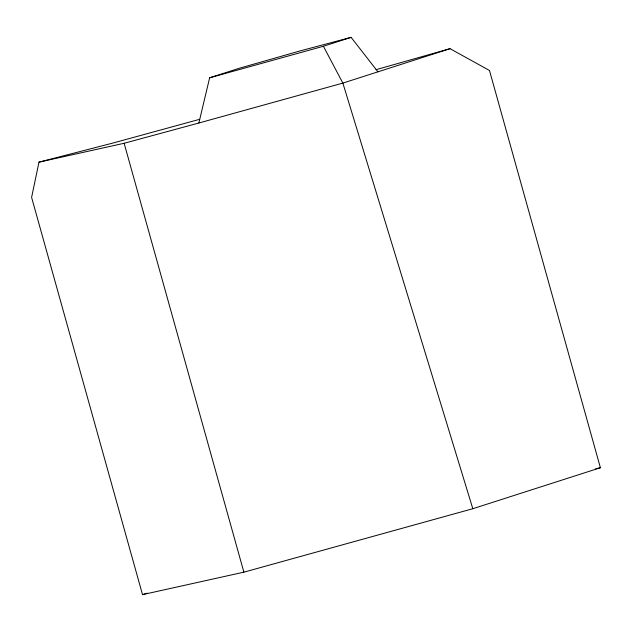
<?xml version="1.0" encoding="UTF-8"?>
<svg xmlns="http://www.w3.org/2000/svg" width="632" height="632" viewBox="0 0 632 632"><rect width="100%" height="100%" fill="white"/><g stroke="black" fill="none" stroke-linecap="round" stroke-linejoin="round"><path stroke-width="0.95" d="M199.657 119.314L112.765 143.085L38.986 162.148L31.6 197.382L142.516 594.641L243.881 572.165L472.823 508.713L600.4 467.743L489.484 70.484L450.031 48.68L375.977 69.702M38.986 162.148L124.133 143.274L198.867 123.011L209.642 77.791L239.323 68.256L300.311 50.86L351.115 37.359L377.952 71.835M209.642 77.791L323.402 46.262L351.115 37.359M450.031 48.68L342.868 83.1L198.867 123.011M142.516 594.641L147.209 593.132M595.621 468.802L600.4 467.743M323.402 46.262L342.868 83.1L472.823 508.713M124.133 143.274L243.881 572.165"/></g></svg>
